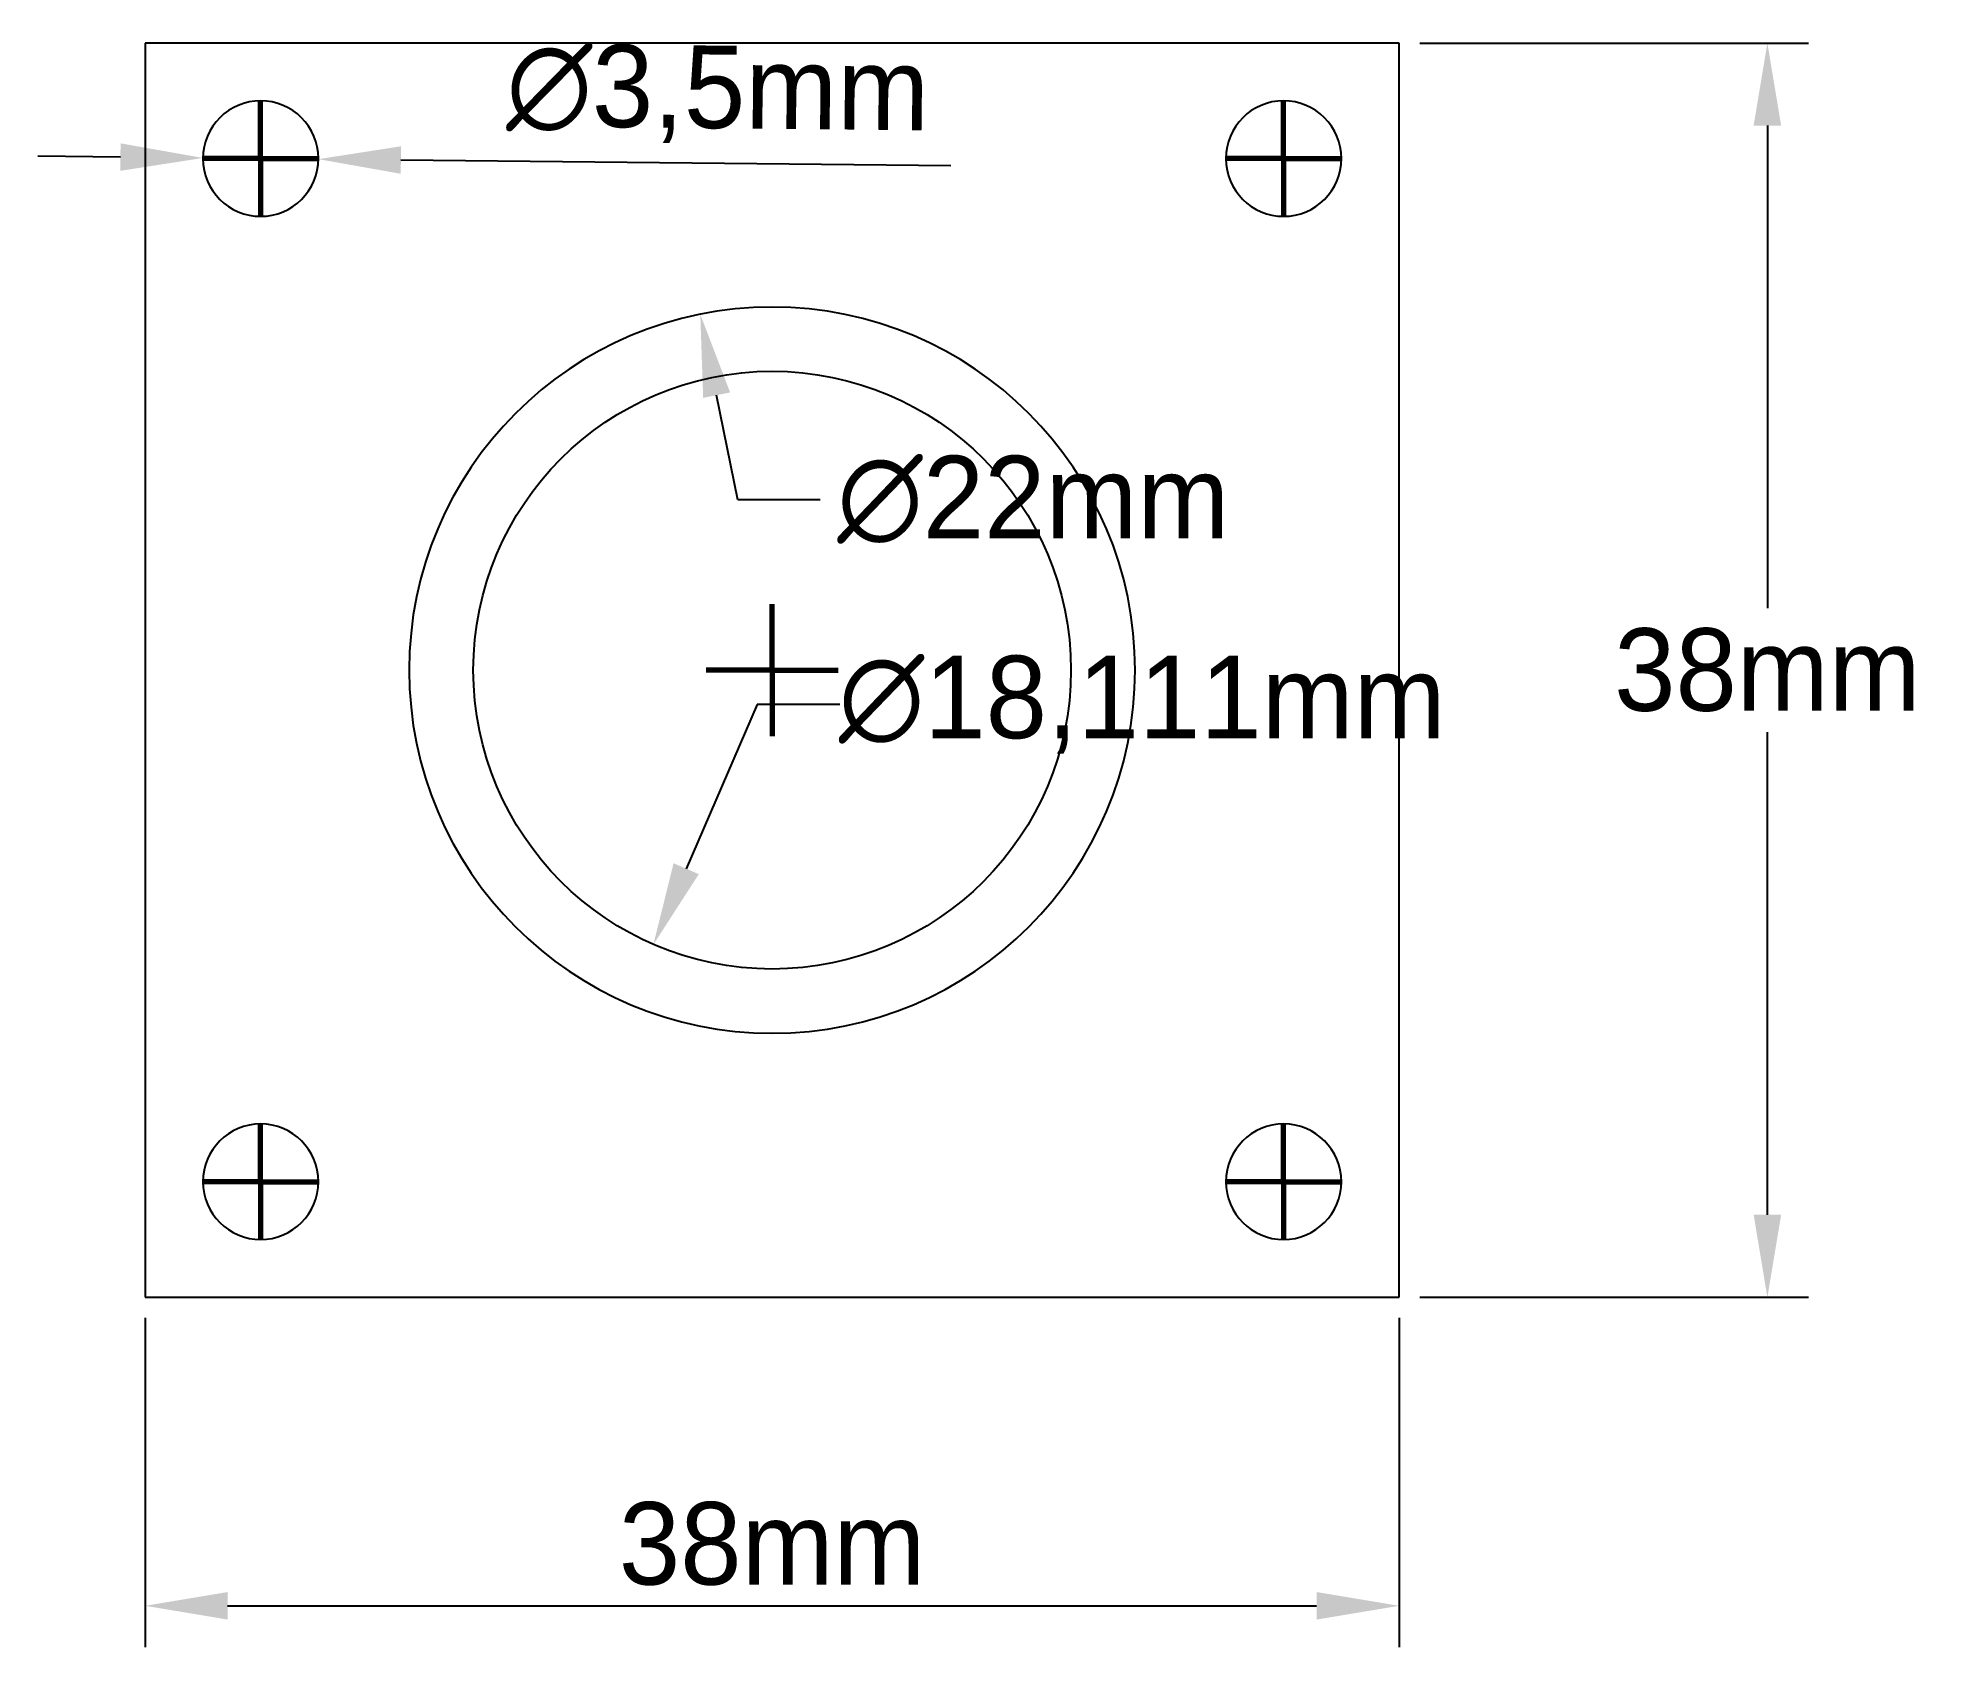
# Model space of a CAD drawing. Header units: millimetres. Extents: x -479.2 to -421.8, y 130.4 to 179.2.
import ezdxf

# ---------------------------------------------------------------- set-up
doc = ezdxf.new("R2010")
doc.units = ezdxf.units.MM
doc.layers.get('0').update_dxf_attribs({"color": 253, "lineweight": 70})
doc.dimstyles.new('ISO-25', dxfattribs={"dimtxt": 2.5, "dimasz": 2.5, "dimexe": 1.25, "dimexo": 0.625, "dimtad": 1, "dimtxsty": 'Standard', "dimcen": 2.5, "dimadec": 0, "dimazin": 0, "dimtfac": 1, "dimtmove": 0, "dimatfit": 3, "dimfxl": 1, "dimarcsym": 0})

# ---------------------------------------------------------------- blocks, each defined once
blk = doc.blocks.new('*D2')
at = {"color": 0, "lineweight": -2}
for p, q in [((-475.965, 140.375), (-475.965, 130.402)), ((-437.965, 140.375), (-437.965, 130.402)), ((-473.465, 131.652), (-440.465, 131.652))]:
    blk.add_line(p, q, dxfattribs=at)
at = {"color": 0}
for points in [[(-473.465, 132.069), (-473.465, 131.235), (-475.965, 131.652)], [(-440.465, 132.069), (-440.465, 131.235), (-437.965, 131.652)]]:
    blk.add_solid(points, dxfattribs=at)
at = {"layer": 'Defpoints', "color": 0}
for p in [(-475.965, 141), (-437.965, 141), (-437.965, 131.652)]:
    blk.add_point(p, dxfattribs=at)
at = {"color": 0, "insert": (-456.965, 133.527), "char_height": 2.5, "attachment_point": 5}
blk.add_mtext('38mm', dxfattribs=at)
blk = doc.blocks.new('*D3')
at = {"color": 0, "lineweight": -2}
for p, q in [((-437.34, 179), (-425.554, 179)), ((-426.804, 176.5), (-426.804, 161.875)), ((-426.804, 143.5), (-426.804, 158.125)), ((-437.34, 141), (-425.554, 141))]:
    blk.add_line(p, q, dxfattribs=at)
at = {"color": 0}
for points in [[(-427.22, 176.5), (-426.387, 176.5), (-426.804, 179)], [(-427.22, 143.5), (-426.387, 143.5), (-426.804, 141)]]:
    blk.add_solid(points, dxfattribs=at)
at = {"layer": 'Defpoints', "color": 0}
for p in [(-437.965, 179), (-426.804, 179), (-437.965, 141)]:
    blk.add_point(p, dxfattribs=at)
at = {"color": 0, "insert": (-426.804, 160), "char_height": 2.5, "attachment_point": 5}
blk.add_mtext('38mm', dxfattribs=at)
blk = doc.blocks.new('*D5')
at = {"color": 0, "lineweight": -2}
for p, q in [((-457.417, 158.955), (-459.569, 153.984)), ((-454.917, 158.955), (-457.417, 158.955))]:
    blk.add_line(p, q, dxfattribs=at)
at = {"color": 0}
blk.add_solid([(-459.951, 154.15), (-459.187, 153.819), (-460.562, 151.69)], dxfattribs=at)
at = {"layer": 'Defpoints', "color": 0}
for p in [(-453.368, 168.31), (-460.562, 151.69)]:
    blk.add_point(p, dxfattribs=at)
at = {"color": 0, "insert": (-445.751, 158.955), "char_height": 2.5, "attachment_point": 5}
blk.add_mtext('∅18,111mm', dxfattribs=at)
blk = doc.blocks.new('*D6')
at = {"color": 0, "lineweight": -2}
for p, q in [((-458.007, 165.163), (-458.647, 168.332)), ((-455.507, 165.163), (-458.007, 165.163))]:
    blk.add_line(p, q, dxfattribs=at)
at = {"color": 0}
blk.add_solid([(-458.238, 168.414), (-459.055, 168.249), (-459.142, 170.783)], dxfattribs=at)
at = {"layer": 'Defpoints', "color": 0}
for p in [(-459.142, 170.783), (-454.788, 149.217)]:
    blk.add_point(p, dxfattribs=at)
at = {"color": 0, "insert": (-449.049, 165.163), "char_height": 2.5, "attachment_point": 5}
blk.add_mtext('∅22mm', dxfattribs=at)
blk = doc.blocks.new('*D7')
at = {"color": 0, "lineweight": -2}
for p, q in [((-476.715, 175.544), (-479.215, 175.571)), ((-474.215, 175.518), (-470.715, 175.482)), ((-451.549, 175.281), (-468.215, 175.456))]:
    blk.add_line(p, q, dxfattribs=at)
at = {"color": 0}
for points in [[(-476.71, 175.961), (-476.719, 175.128), (-474.215, 175.518)], [(-468.211, 175.872), (-468.22, 175.039), (-470.715, 175.482)]]:
    blk.add_solid(points, dxfattribs=at)
at = {"layer": 'Defpoints', "color": 0}
for p in [(-474.215, 175.518), (-470.715, 175.482)]:
    blk.add_point(p, dxfattribs=at)
at = {"color": 0, "insert": (-458.611, 177.439), "char_height": 2.5, "attachment_point": 5, "rotation": 359.40131}
blk.add_mtext('∅3,5mm', dxfattribs=at)

msp = doc.modelspace()

# ---------------------------------------------------------------- linework, layer by layer
at = {"color": 98, "lineweight": -3}
for p, q in [((-437.965, 179), (-475.965, 179)), ((-475.965, 179), (-475.965, 141)), ((-437.965, 141), (-437.965, 179)), ((-475.965, 141), (-437.965, 141))]:
    msp.add_line(p, q, dxfattribs=at)
for p, q in [((-472.465, 175.5), (-472.465, 177.25)), ((-441.465, 175.5), (-441.465, 177.25)), ((-472.465, 175.5), (-474.215, 175.5)), ((-472.465, 175.5), (-470.715, 175.5)), ((-472.465, 175.5), (-472.465, 173.75)), ((-441.465, 175.5), (-443.215, 175.5)), ((-441.465, 175.5), (-439.715, 175.5)), ((-441.465, 175.5), (-441.465, 173.75)), ((-456.965, 160), (-456.965, 162)), ((-456.965, 160), (-458.965, 160)), ((-456.965, 160), (-454.965, 160)), ((-456.965, 160), (-456.965, 158)), ((-472.465, 144.5), (-472.465, 146.25)), ((-441.465, 144.5), (-441.465, 146.25)), ((-472.465, 144.5), (-474.215, 144.5)), ((-472.465, 144.5), (-472.465, 142.75)), ((-472.465, 144.5), (-470.715, 144.5)), ((-441.465, 144.5), (-443.215, 144.5)), ((-441.465, 144.5), (-441.465, 142.75)), ((-441.465, 144.5), (-439.715, 144.5))]:
    msp.add_line(p, q)
at = {"color": 98, "lineweight": -3, "extrusion": (0, -2e-16, -1)}
for centre, radius in [((472.465, 175.5), 1.75), ((441.465, 175.5), 1.75), ((456.965, 160), 11), ((472.465, 144.5), 1.75), ((441.465, 144.5), 1.75)]:
    msp.add_circle(centre, radius, dxfattribs=at)
at = {"color": 98, "lineweight": -3}
msp.add_circle((-456.965, 160), 9.0554, dxfattribs=at)

# ---------------------------------------------------------------- dimensions: what is measured, and where the dimension line sits
dim = msp.add_diameter_dim_2p(p1=(-474.2149, 175.5183), p2=(-470.7151, 175.4817), dimstyle='ISO-25', override={"dimtih": 1, "dimdec": 3, "dimpost": 'mm', "dimadec": 1, "dimtdec": 3})
dim.commit()
dim.dimension.update_dxf_attribs({"geometry": '*D7', "text_midpoint": (-458.6324, 175.3555)})
dim = msp.add_linear_dim(base=(-426.8036, 179), p1=(-437.965, 141), p2=(-437.965, 179), angle=90, dimstyle='ISO-25', override={"dimtih": 1, "dimdec": 3, "dimpost": 'mm', "dimadec": 1, "dimtdec": 3})
dim.commit()
dim.dimension.update_dxf_attribs({"geometry": '*D3', "text_midpoint": (-426.8036, 160)})
for p1, p2, picture, middle in [((-454.7884, 149.2175), (-459.1416, 170.7825), '*D6', (-449.0489, 165.163)), ((-453.3679, 168.3103), (-460.5621, 151.6897), '*D5', (-445.7507, 158.955))]:
    dim = msp.add_diameter_dim_2p(p1=p1, p2=p2, dimstyle='ISO-25', override={"dimtih": 1, "dimdec": 3, "dimpost": 'mm', "dimadec": 1, "dimtdec": 3})
    dim.commit()
    dim.dimension.update_dxf_attribs({"geometry": picture, "text_midpoint": middle, "dimtype": 163})
dim = msp.add_linear_dim(base=(-437.965, 131.6521), p1=(-475.965, 141), p2=(-437.965, 141), dimstyle='ISO-25', override={"dimtih": 1, "dimdec": 3, "dimpost": 'mm', "dimadec": 1, "dimtdec": 3})
dim.commit()
dim.dimension.update_dxf_attribs({"geometry": '*D2', "text_midpoint": (-456.965, 133.5271)})

doc.saveas('drawing.dxf')
